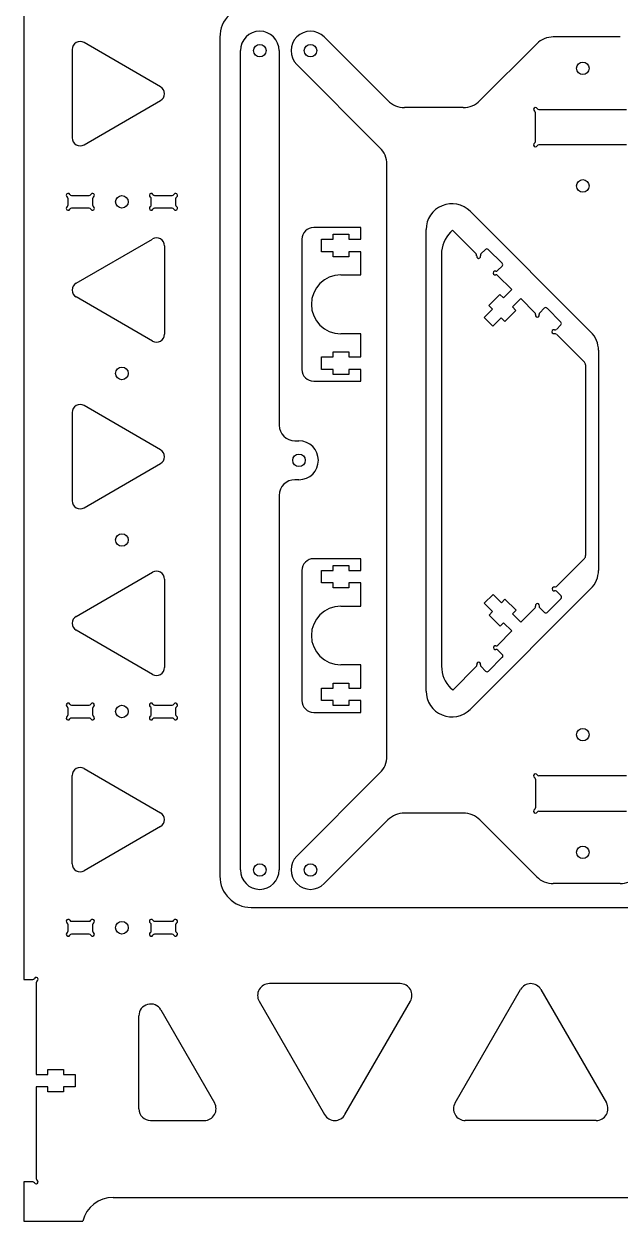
# Model space of a CAD drawing. Header units: millimetres. Extents: x 226 to 1021, y 321 to 823.
# Drawn here: x 646.7 to 798.8, y 362.9 to 668.3 of the extents above; entities that cross this region are included whole.
import ezdxf

# ---------------------------------------------------------------- set-up
doc = ezdxf.new("R2010")
doc.units = ezdxf.units.MM
doc.layers.add('SLD-0', color=179, linetype='Continuous')
doc.layers.add('WHITE', color=179, linetype='Continuous')

# ---------------------------------------------------------------- blocks, each defined once
blk = doc.blocks.new('A$C8085')
at = {"layer": 'WHITE', "linetype": 'Continuous'}
for p, q in [((15.008746, 39.200012), (3, 39.200012)), ((8.008746, 36.200012), (8.008746, 37.475006)), ((8.008746, 37.475006), (12.008774, 37.475006)), ((12.008774, 37.475006), (12.008774, 36.200012)), ((15.008746, 36.200012), (15.008746, 39.200012)), ((0, 36.200012), (0, 3)), ((5.008746, 33), (5.008746, 36.200012)), ((5.008746, 36.200012), (8.008746, 36.200012)), ((12.008774, 36.200012), (15.008746, 36.200012)), ((8.008746, 33), (5.008746, 33)), ((8.008746, 31.725006), (8.008746, 33)), ((12.008774, 31.725006), (8.008746, 31.725006)), ((15.008746, 33), (12.008774, 33)), ((12.008774, 33), (12.008774, 31.725006)), ((15.008746, 27.100006), (15.008746, 33)), ((9.909727, 27.100006), (15.008746, 27.100006)), ((15.008746, 12.100006), (9.909727, 12.100006)), ((15.008746, 6.200012), (15.008746, 12.100006)), ((5.008746, 3), (5.008746, 6.200012)), ((5.008746, 6.200012), (8.008746, 6.200012)), ((8.008746, 6.200012), (8.008746, 7.475006)), ((8.008746, 7.475006), (12.008774, 7.475006)), ((12.008774, 7.475006), (12.008774, 6.200012)), ((12.008774, 6.200012), (15.008746, 6.200012)), ((3, 0), (15.008746, 0)), ((8.008746, 3), (5.008746, 3)), ((8.008746, 1.725006), (8.008746, 3)), ((12.008774, 1.725006), (8.008746, 1.725006)), ((15.008746, 3), (12.008774, 3)), ((12.008774, 3), (12.008774, 1.725006)), ((15.008746, 0), (15.008746, 3))]:
    blk.add_line(p, q, dxfattribs=at)
for centre, radius, start, end in [((3, 36.200012), 3, 90, 180), ((9.909727, 19.600006), 7.5, 90, 270), ((3, 3), 3, 180, 270)]:
    blk.add_arc(centre, radius, start, end, dxfattribs=at)
blk = doc.blocks.new('A$C7980')
at = {"color": 7, "linetype": 'Continuous'}
blk.add_blockref('A$C8085', (0, 0), dxfattribs=at)
blk = doc.blocks.new('VARILLA MESA')
at = {"layer": 'WHITE', "linetype": 'Continuous'}
for p, q in [((-14.95, -104.5), (-14.95, 104.5)), ((-5.05, 104.5), (-5.05, 8.95)), ((-1.05, 4.95), (0, 4.95)), ((0, -4.95), (-1.05, -4.95)), ((-5.05, -8.95), (-5.05, -104.5))]:
    blk.add_line(p, q, dxfattribs=at)
for centre in [(-10, 104.5), (0, 0), (-10, -104.5)]:
    blk.add_circle(centre, 1.6, dxfattribs=at)
for centre, radius, start, end in [((-10, 104.5), 4.95, 0.0001, 179.9999), ((-1.05, 8.95), 4, 180, 270), ((0, 0), 4.95, 270.0001, 89.9999), ((-1.05, -8.95), 4, 90, 180), ((-10, -104.5), 4.95, 180.0001, 359.9999)]:
    blk.add_arc(centre, radius, start, end, dxfattribs=at)

msp = doc.modelspace()

# ---------------------------------------------------------------- linework, layer by layer
at = {"layer": 'SLD-0', "linetype": 'Continuous'}
for p, q in [((753.21, 609.53), (753.25, 504.47)), ((789.99, 581.33), (790.01, 532.69)), ((676, 391.57), (676, 415.3)), ((679, 388.57), (692.7, 388.57))]:
    msp.add_line(p, q, dxfattribs=at)
for centre, radius, start, end in [((788.99, 581.3), 1, 1.3829, 45), ((789.01, 532.67), 1, 315, 1.3829), ((679, 415.3), 3, 30, 180), ((679, 391.57), 3, 180, 270)]:
    msp.add_arc(centre, radius, start, end, dxfattribs=at)
at = {"layer": 'WHITE', "linetype": 'Continuous'}
for p, q in [((646.66, 691.28), (646.66, 424.58)), ((681.53, 652.28), (662, 663.55)), ((696.66, 664.93), (696.66, 450.93)), ((723.29, 665), (739.53, 648.75)), ((777.53, 663.24), (763.05, 648.75)), ((798.8, 665), (781.77, 665)), ((658.96, 661.8), (658.96, 639.25)), ((737.53, 636.75), (716.29, 658)), ((662, 637.5), (681.53, 648.77)), ((758.8, 647), (743.77, 647)), ((777.24, 638.36), (777.24, 645.63)), ((778.1, 646.5), (800.47, 646.5)), ((800.47, 637.5), (778.1, 637.5)), ((739.29, 481.48), (739.29, 632.51)), ((657.96, 622.16), (657.96, 623.73)), ((658.82, 624.59), (663.29, 624.59)), ((664.16, 623.73), (664.16, 622.16)), ((679.16, 622.16), (679.16, 623.73)), ((680.02, 624.59), (684.49, 624.59)), ((685.36, 623.73), (685.36, 622.16)), ((663.29, 621.29), (658.82, 621.29)), ((684.49, 621.29), (680.02, 621.29)), ((760.56, 620.53), (791.36, 589.73)), ((749.29, 498.13), (749.29, 615.86)), ((755.56, 615.18), (756.04, 615.67)), ((756.04, 615.67), (762.08, 609.63)), ((659.98, 602.18), (679.5, 613.45)), ((682.54, 611.7), (682.54, 589.15)), ((763.3, 609.63), (764.46, 610.79)), ((765.16, 610.79), (768.7, 607.25)), ((768.7, 606.55), (767.54, 605.39)), ((767.54, 604.17), (771.17, 600.54)), ((679.5, 587.4), (659.98, 598.67)), ((768.15, 599.32), (765.32, 596.49)), ((769.05, 598.41), (768.15, 599.32)), ((771.17, 600.54), (769.05, 598.41)), ((766.23, 595.59), (764.1, 593.46)), ((765.32, 596.49), (766.23, 595.59)), ((771.32, 596.15), (773.44, 598.27)), ((772.22, 595.25), (771.32, 596.15)), ((773.44, 598.27), (777.07, 594.64)), ((778.29, 594.64), (779.45, 595.8)), ((780.16, 595.8), (783.69, 592.26)), ((764.1, 593.46), (766.37, 591.2)), ((766.37, 591.2), (768.49, 593.32)), ((768.49, 593.32), (769.39, 592.42)), ((769.39, 592.42), (772.22, 595.25)), ((783.69, 591.56), (782.54, 590.4)), ((782.54, 589.18), (789.7, 582.01)), ((793.29, 585.06), (793.29, 528.93)), ((658.96, 569.19), (658.96, 546.65)), ((681.53, 559.67), (662, 570.95)), ((662, 544.89), (681.53, 556.17)), ((789.72, 531.96), (782.57, 524.82)), ((659.98, 517.17), (679.5, 528.45)), ((682.54, 526.69), (682.54, 504.15)), ((791.36, 524.26), (760.56, 493.46)), ((766.4, 522.79), (764.14, 520.53)), ((768.52, 520.67), (766.4, 522.79)), ((782.57, 523.59), (783.73, 522.44)), ((764.14, 520.53), (766.26, 518.41)), ((769.42, 521.57), (768.52, 520.67)), ((772.25, 518.74), (769.42, 521.57)), ((777.1, 519.35), (773.47, 515.72)), ((779.48, 518.19), (778.33, 519.35)), ((783.73, 521.73), (780.19, 518.19)), ((766.26, 518.41), (765.36, 517.5)), ((765.36, 517.5), (768.19, 514.68)), ((771.35, 517.84), (772.25, 518.74)), ((773.47, 515.72), (771.35, 517.84)), ((679.5, 502.39), (659.98, 513.67)), ((771.21, 513.46), (767.58, 509.83)), ((768.19, 514.68), (769.09, 515.58)), ((769.09, 515.58), (771.21, 513.46)), ((767.58, 508.6), (768.74, 507.45)), ((762.11, 504.36), (756.08, 498.32)), ((764.49, 503.2), (763.34, 504.36)), ((768.74, 506.74), (765.2, 503.2)), ((756.08, 498.32), (755.59, 498.81)), ((657.96, 492.13), (657.96, 493.7)), ((658.82, 494.56), (663.29, 494.56)), ((664.16, 493.7), (664.16, 492.13)), ((679.16, 492.13), (679.16, 493.7)), ((680.02, 494.56), (684.49, 494.56)), ((685.36, 493.7), (685.36, 492.13)), ((663.29, 491.26), (658.82, 491.26)), ((684.49, 491.26), (680.02, 491.26)), ((658.96, 454.06), (658.96, 476.61)), ((662, 478.36), (681.53, 467.09)), ((716.29, 456), (737.53, 477.24)), ((800.47, 476.5), (778.1, 476.5)), ((777.24, 475.63), (777.24, 468.36)), ((778.1, 467.5), (800.47, 467.5)), ((739.53, 465.24), (723.29, 449)), ((758.8, 467), (743.77, 467)), ((777.53, 450.75), (763.05, 465.24)), ((681.53, 463.58), (662, 452.31)), ((798.8, 449), (781.77, 449)), ((704.66, 442.93), (975.55, 442.93)), ((657.96, 436.97), (657.96, 438.54)), ((658.82, 439.4), (663.29, 439.4)), ((664.16, 438.54), (664.16, 436.97)), ((679.16, 436.97), (679.16, 438.54)), ((680.02, 439.4), (684.49, 439.4)), ((685.36, 438.54), (685.36, 436.97)), ((663.29, 436.1), (658.82, 436.1)), ((684.49, 436.1), (680.02, 436.1)), ((646.66, 424.58), (648.89, 424.58)), ((649.76, 423.71), (649.76, 400.35)), ((742.7, 423.5), (709.29, 423.5)), ((756.7, 393.07), (773.4, 422)), ((778.59, 422), (795.3, 393.07)), ((706.7, 419), (723.4, 390.07)), ((728.59, 390.07), (745.29, 419)), ((681.59, 416.8), (695.3, 393.07)), ((649.76, 400.35), (652.76, 400.35)), ((652.76, 400.35), (652.76, 401.63)), ((652.76, 401.63), (656.76, 401.63)), ((656.76, 401.63), (656.76, 400.35)), ((656.76, 400.35), (659.76, 400.35)), ((659.76, 400.35), (659.76, 397.15)), ((652.76, 397.15), (649.76, 397.15)), ((649.76, 397.15), (649.76, 373.79)), ((652.76, 395.88), (652.76, 397.15)), ((659.76, 397.15), (656.76, 397.15)), ((656.76, 397.15), (656.76, 395.88)), ((656.76, 395.88), (652.76, 395.88)), ((792.7, 388.57), (759.3, 388.57)), ((648.89, 372.93), (646.66, 372.93)), ((646.66, 372.93), (646.66, 362.93)), ((669.4, 368.93), (952.56, 368.93)), ((646.66, 362.93), (661.66, 362.93))]:
    msp.add_line(p, q, dxfattribs=at)
for centre in [(719.79, 661.5), (789.29, 657), (789.29, 627), (671.66, 622.94), (671.66, 579.17), (671.66, 536.67), (671.66, 536.67), (671.66, 536.67), (671.66, 492.91), (789.29, 487), (789.29, 457), (719.79, 452.5), (671.66, 437.75)]:
    msp.add_circle(centre, 1.6, dxfattribs=at)
for centre, radius, start, end in [((704.66, 664.93), 8, 90, 180), ((719.79, 661.5), 4.95, 45, 225), ((660.99, 661.8), 2.02, 60, 180), ((781.77, 659), 6, 90, 134.9999), ((680.52, 650.52), 2.03, 300, 60), ((743.77, 653), 6, 225, 270), ((758.8, 653), 6, 269.9999, 314.9999), ((777.24, 646.5), 0.5, 30.0002, 240), ((776.74, 645.63), 0.5, 360, 60), ((778.1, 647), 0.5, 210.0001, 270), ((660.99, 639.25), 2.03, 180, 300), ((776.74, 638.36), 0.5, 300.0002, 360), ((733.29, 632.51), 6, 0, 45), ((777.24, 637.5), 0.5, 120.0002, 330), ((778.1, 637), 0.5, 90, 150), ((657.96, 624.59), 0.5, 30.0002, 240), ((657.46, 623.73), 0.5, 0, 60), ((658.82, 625.09), 0.5, 210.0002, 270), ((663.29, 625.09), 0.5, 270, 330), ((664.16, 624.59), 0.5, 300.0002, 150), ((664.66, 623.73), 0.5, 120.0002, 180), ((679.16, 624.59), 0.5, 30.0002, 240), ((678.66, 623.73), 0.5, 0, 60), ((680.02, 625.09), 0.5, 210.0002, 270), ((684.49, 625.09), 0.5, 270, 330), ((685.36, 624.59), 0.5, 300.0002, 150), ((685.86, 623.73), 0.5, 120.0002, 180), ((657.96, 621.29), 0.5, 120.0002, 330), ((657.46, 622.16), 0.5, 300.0002, 0), ((658.82, 620.79), 0.5, 90, 150), ((663.29, 620.79), 0.5, 30.0002, 90), ((664.16, 621.29), 0.5, 210.0002, 60), ((664.66, 622.16), 0.5, 180, 240), ((679.16, 621.29), 0.5, 120.0002, 330), ((678.66, 622.16), 0.5, 300.0002, 0), ((680.02, 620.79), 0.5, 90, 150), ((684.49, 620.79), 0.5, 30.0002, 90), ((685.36, 621.29), 0.5, 210.0002, 60), ((685.86, 622.16), 0.5, 180, 240), ((755.89, 615.86), 6.6, 45, 180), ((761.21, 609.53), 8, 135, 180), ((680.52, 611.7), 2.03, 0, 120), ((764.81, 610.44), 0.5, 45, 135), ((761.72, 609.28), 0.5, 345.0002, 45), ((762.69, 609.02), 0.5, 165.0002, 15), ((763.66, 609.28), 0.5, 135, 195), ((766.93, 604.78), 0.5, 75.0002, 285), ((767.19, 605.74), 0.5, 255.0002, 315), ((768.35, 606.9), 0.5, 315, 45), ((660.99, 600.43), 2.03, 120, 240), ((767.19, 603.81), 0.5, 45, 105), ((779.8, 595.44), 0.5, 45, 135), ((776.71, 594.29), 0.5, 345.0002, 45), ((777.68, 594.03), 0.5, 165.0002, 15), ((778.65, 594.29), 0.5, 135, 195), ((781.92, 589.79), 0.5, 75.0002, 285), ((782.18, 590.75), 0.5, 255.0002, 315), ((783.34, 591.91), 0.5, 315, 45), ((786.69, 585.06), 6.6, 0, 45), ((680.52, 589.15), 2.03, 240, 0), ((782.18, 588.82), 0.5, 45, 105), ((660.99, 569.19), 2.02, 60, 180), ((680.52, 557.92), 2.03, 300, 60), ((660.99, 546.65), 2.03, 180, 300), ((680.52, 526.69), 2.03, 0, 120), ((786.69, 528.93), 6.6, 315, 0), ((781.96, 524.2), 0.5, 75.0002, 285), ((782.22, 525.17), 0.5, 255.0002, 315), ((782.22, 523.24), 0.5, 45, 105), ((783.37, 522.08), 0.5, 315, 45), ((776.75, 519.7), 0.5, 315, 15), ((777.72, 519.96), 0.5, 345.0002, 195), ((778.68, 519.7), 0.5, 165.0002, 225), ((660.99, 515.42), 2.03, 120, 240), ((779.84, 518.55), 0.5, 225, 315), ((766.97, 509.21), 0.5, 75.0002, 285), ((767.23, 510.18), 0.5, 255.0002, 315), ((767.23, 508.25), 0.5, 45, 105), ((768.38, 507.09), 0.5, 315, 45), ((680.52, 504.15), 2.03, 240, 0), ((761.25, 504.47), 8, 180, 225), ((761.76, 504.71), 0.5, 315, 15), ((762.73, 504.97), 0.5, 345.0002, 195), ((763.69, 504.71), 0.5, 165.0002, 225), ((764.85, 503.56), 0.5, 225, 315), ((755.89, 498.13), 6.6, 180, 315), ((657.96, 494.56), 0.5, 30.0002, 240), ((658.82, 495.06), 0.5, 210.0002, 270), ((663.29, 495.06), 0.5, 270, 330), ((664.16, 494.56), 0.5, 300.0002, 150), ((679.16, 494.56), 0.5, 30.0002, 240), ((680.02, 495.06), 0.5, 210.0002, 270), ((684.49, 495.06), 0.5, 270, 330), ((685.36, 494.56), 0.5, 300.0002, 150), ((657.96, 491.26), 0.5, 120.0002, 330), ((657.46, 493.7), 0.5, 0, 60), ((657.46, 492.13), 0.5, 300.0002, 0), ((664.16, 491.26), 0.5, 210.0002, 60), ((664.66, 493.7), 0.5, 120.0002, 180), ((664.66, 492.13), 0.5, 180, 240), ((679.16, 491.26), 0.5, 120.0002, 330), ((678.66, 493.7), 0.5, 0, 60), ((678.66, 492.13), 0.5, 300.0002, 0), ((685.36, 491.26), 0.5, 210.0002, 60), ((685.86, 493.7), 0.5, 120.0002, 180), ((685.86, 492.13), 0.5, 180, 240), ((658.82, 490.76), 0.5, 90, 150), ((663.29, 490.76), 0.5, 30.0002, 90), ((680.02, 490.76), 0.5, 90, 150), ((684.49, 490.76), 0.5, 30.0002, 90), ((733.29, 481.48), 6, 315, 0), ((660.99, 476.61), 2.03, 60, 180), ((777.24, 476.5), 0.5, 30, 239.9998), ((778.1, 477), 0.5, 210, 270), ((776.74, 475.63), 0.5, 0, 59.9998), ((777.24, 467.5), 0.5, 120, 329.9998), ((776.74, 468.36), 0.5, 300, 0), ((778.1, 467), 0.5, 90, 149.9998), ((680.52, 465.33), 2.03, 300, 60), ((743.77, 461), 6, 90, 135), ((758.8, 461), 6, 45, 90), ((719.79, 452.5), 4.95, 135.0001, 315), ((660.99, 454.06), 2.02, 180, 300), ((704.66, 450.93), 8, 180, 270), ((781.77, 455), 6, 225, 270), ((798.8, 455), 6, 270, 315), ((657.96, 439.4), 0.5, 30.0002, 240), ((664.16, 439.4), 0.5, 300.0002, 150), ((679.16, 439.4), 0.5, 30.0002, 240), ((685.36, 439.4), 0.5, 300.0002, 150), ((657.46, 438.54), 0.5, 0, 60), ((657.46, 436.97), 0.5, 300.0002, 0), ((658.82, 439.9), 0.5, 210.0002, 270), ((663.29, 439.9), 0.5, 270, 330), ((664.66, 438.54), 0.5, 120.0002, 180), ((664.66, 436.97), 0.5, 180, 240), ((678.66, 438.54), 0.5, 0, 60), ((678.66, 436.97), 0.5, 300.0002, 0), ((680.02, 439.9), 0.5, 210.0002, 270), ((684.49, 439.9), 0.5, 270, 330), ((685.86, 438.54), 0.5, 120.0002, 180), ((685.86, 436.97), 0.5, 180, 240), ((657.96, 436.1), 0.5, 120.0002, 330), ((658.82, 435.6), 0.5, 90, 150), ((663.29, 435.6), 0.5, 30.0002, 90), ((664.16, 436.1), 0.5, 210.0002, 60), ((679.16, 436.1), 0.5, 120.0002, 330), ((680.02, 435.6), 0.5, 90, 150), ((684.49, 435.6), 0.5, 30.0002, 90), ((685.36, 436.1), 0.5, 210.0002, 60), ((648.89, 425.08), 0.5, 270, 330), ((649.76, 424.58), 0.5, 300.0002, 150), ((650.26, 423.71), 0.5, 120.0002, 180), ((709.29, 420.5), 3, 90, 210), ((742.7, 420.5), 3, 330, 90), ((776, 420.5), 3, 30, 150), ((692.7, 391.57), 3, 270, 30), ((759.3, 391.57), 3, 150, 270), ((792.7, 391.57), 3, 270, 30), ((726, 391.57), 3, 210, 330), ((648.89, 372.43), 0.5, 30.0002, 90), ((649.76, 372.93), 0.5, 210.0002, 60), ((650.26, 373.79), 0.5, 180, 240), ((669.4, 360.93), 8, 90, 165.5224)]:
    msp.add_arc(centre, radius, start, end, dxfattribs=at)

# ---------------------------------------------------------------- block references
at = {"color": 7, "linetype": 'Continuous'}
for name, p in [('VARILLA MESA', (716.85, 557)), ('A$C7980', (717.61, 577.18)), ('A$C7980', (717.61, 492.7))]:
    msp.add_blockref(name, p, dxfattribs=at)

doc.saveas('drawing.dxf')
